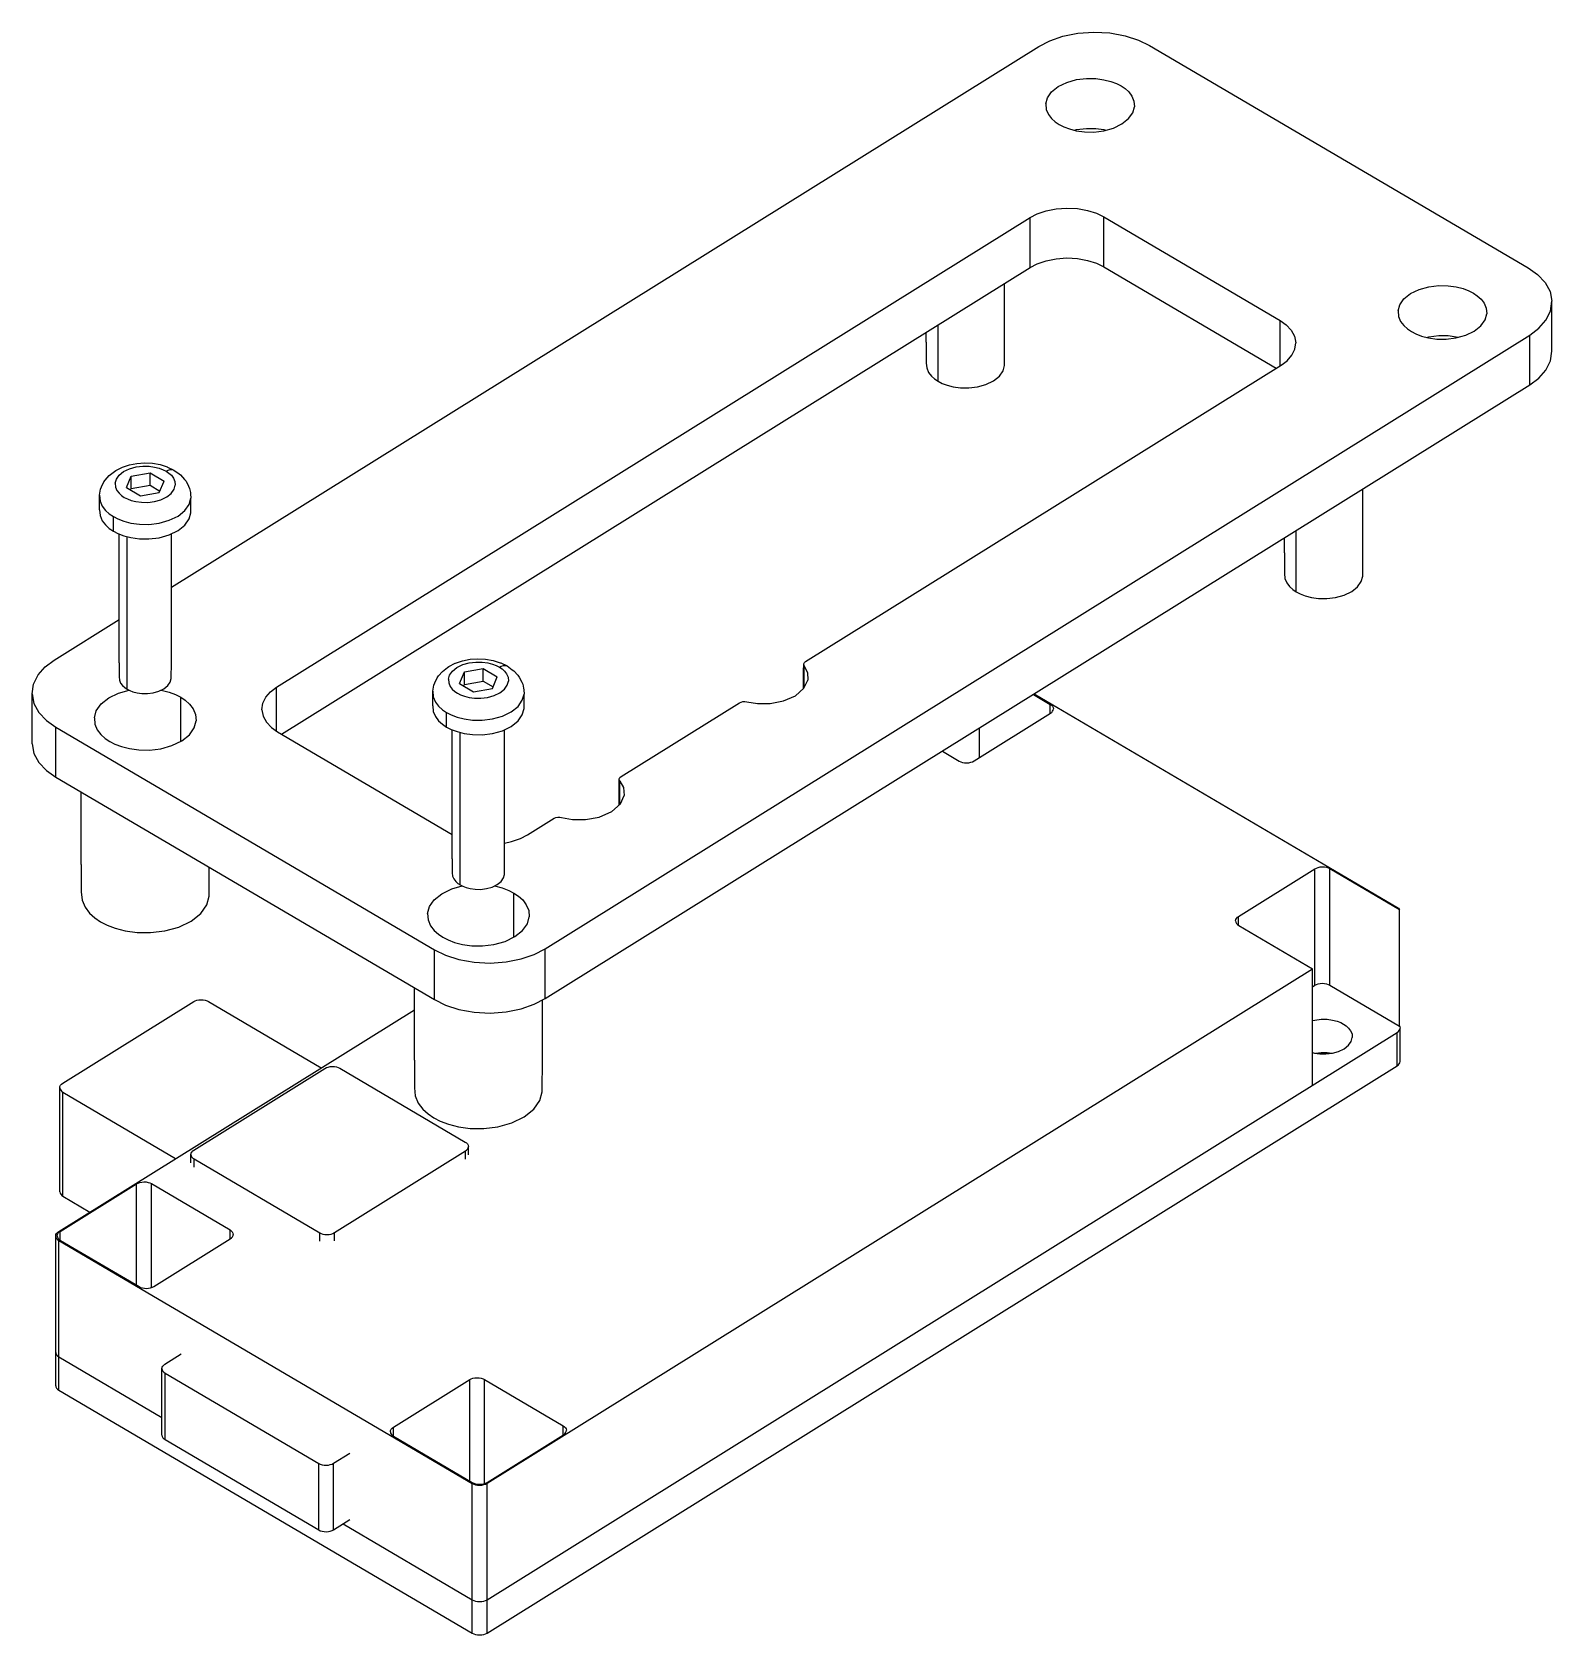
# Model space of a CAD drawing. Header units: millimetres. Extents: x -22.9 to 35.3, y -9.8 to 51.6.
import ezdxf

# ---------------------------------------------------------------- set-up
doc = ezdxf.new("R2010")
doc.units = ezdxf.units.MM
doc.layers.add('VISIBLE', color=7, linetype='Continuous')

msp = doc.modelspace()

# ---------------------------------------------------------------- linework, layer by layer
at = {"layer": 'VISIBLE'}
for p, q in [((16.581, 51.428), (17.155, 51.544)), ((17.155, 51.544), (17.769, 51.588)), ((17.769, 51.588), (18.384, 51.555)), ((18.384, 51.555), (18.964, 51.45)), ((-17.547, 30.346), (15.66, 51.038)), ((15.66, 51.038), (16.077, 51.254)), ((16.077, 51.254), (16.581, 51.428)), ((18.964, 51.45), (19.476, 51.284)), ((19.476, 51.284), (19.903, 51.075)), ((19.903, 51.075), (34.393, 42.558)), ((16.734, 49.663), (17.105, 49.767)), ((17.105, 49.767), (17.484, 49.812)), ((17.484, 49.812), (17.84, 49.807)), ((17.84, 49.807), (18.154, 49.764)), ((18.154, 49.764), (18.42, 49.696)), ((18.42, 49.696), (18.636, 49.614)), ((15.991, 49.072), (16.151, 49.3)), ((16.151, 49.3), (16.405, 49.504)), ((16.405, 49.504), (16.734, 49.663)), ((18.636, 49.614), (18.809, 49.525)), ((18.809, 49.525), (18.96, 49.423)), ((18.96, 49.423), (19.103, 49.295)), ((19.103, 49.295), (19.223, 49.136)), ((19.223, 49.136), (19.303, 48.947)), ((15.927, 48.842), (15.991, 49.072)), ((15.927, 48.842), (15.945, 48.627)), ((15.945, 48.627), (16.025, 48.438)), ((19.098, 48.274), (19.258, 48.502)), ((19.258, 48.502), (19.322, 48.732)), ((19.303, 48.947), (19.322, 48.732)), ((16.025, 48.438), (16.146, 48.279)), ((16.146, 48.279), (16.288, 48.151)), ((16.288, 48.151), (16.44, 48.049)), ((16.44, 48.049), (16.612, 47.96)), ((16.612, 47.96), (16.829, 47.878)), ((16.829, 47.878), (17.094, 47.809)), ((17.013, 47.83), (17.105, 47.856)), ((17.105, 47.856), (17.484, 47.902)), ((17.484, 47.902), (17.84, 47.897)), ((17.84, 47.897), (18.154, 47.854)), ((18.143, 47.807), (18.515, 47.911)), ((18.154, 47.854), (18.236, 47.833)), ((18.515, 47.911), (18.844, 48.07)), ((18.844, 48.07), (19.098, 48.274)), ((17.094, 47.809), (17.408, 47.766)), ((17.408, 47.766), (17.764, 47.762)), ((17.764, 47.762), (18.143, 47.807)), ((15.937, 44.747), (16.32, 44.824)), ((16.32, 44.824), (16.729, 44.854)), ((16.729, 44.854), (17.139, 44.832)), ((17.139, 44.832), (17.526, 44.761)), ((-13.52, 26.514), (15.324, 44.487)), ((15.324, 44.487), (15.601, 44.631)), ((15.324, 42.576), (15.324, 44.487)), ((15.601, 44.631), (15.937, 44.747)), ((17.526, 44.761), (17.867, 44.651)), ((17.867, 44.651), (18.152, 44.512)), ((18.152, 42.601), (18.152, 44.512)), ((18.152, 44.512), (24.895, 40.548)), ((-13.336, 24.718), (15.324, 42.576)), ((15.324, 42.576), (15.601, 42.72)), ((15.601, 42.72), (15.937, 42.837)), ((15.937, 42.837), (16.32, 42.914)), ((16.32, 42.914), (16.729, 42.943)), ((16.729, 42.943), (17.139, 42.921)), ((17.139, 42.921), (17.526, 42.851)), ((17.526, 42.851), (17.867, 42.74)), ((17.867, 42.74), (18.152, 42.601)), ((18.152, 42.601), (24.752, 38.722)), ((34.393, 42.558), (34.75, 42.306)), ((14.351, 39.745), (14.351, 41.97)), ((29.891, 41.577), (30.22, 41.737)), ((30.22, 41.737), (30.592, 41.84)), ((30.592, 41.84), (30.97, 41.885)), ((30.97, 41.885), (31.326, 41.881)), ((31.326, 41.881), (31.641, 41.838)), ((31.641, 41.838), (31.906, 41.769)), ((31.906, 41.769), (32.122, 41.687)), ((34.75, 42.306), (35.039, 42.001)), ((35.039, 42.001), (35.23, 41.654)), ((29.413, 40.915), (29.477, 41.145)), ((29.477, 41.145), (29.637, 41.373)), ((29.637, 41.373), (29.891, 41.577)), ((32.122, 41.687), (32.295, 41.598)), ((32.295, 41.598), (32.446, 41.496)), ((32.446, 41.496), (32.589, 41.368)), ((32.589, 41.368), (32.709, 41.209)), ((32.709, 41.209), (32.79, 41.021)), ((35.23, 41.654), (35.303, 41.282)), ((35.248, 40.91), (35.303, 41.282)), ((35.303, 39.372), (35.303, 41.282)), ((24.895, 38.811), (24.895, 40.548)), ((24.895, 40.548), (25.133, 40.38)), ((29.413, 40.915), (29.431, 40.7)), ((29.431, 40.7), (29.511, 40.511)), ((29.511, 40.511), (29.632, 40.352)), ((32.584, 40.347), (32.744, 40.575)), ((32.744, 40.575), (32.808, 40.805)), ((32.79, 41.021), (32.808, 40.805)), ((34.8, 40.249), (35.073, 40.559)), ((35.073, 40.559), (35.248, 40.91)), ((-3.237, 16.504), (34.455, 39.991)), ((11.351, 39.719), (11.351, 40.101)), ((11.806, 38.221), (11.806, 40.384)), ((25.133, 40.38), (25.325, 40.177)), ((25.325, 40.177), (25.453, 39.945)), ((25.453, 39.945), (25.501, 39.698)), ((29.632, 40.352), (29.775, 40.224)), ((29.775, 40.224), (29.926, 40.122)), ((29.926, 40.122), (30.098, 40.034)), ((30.098, 40.034), (30.315, 39.951)), ((30.315, 39.951), (30.58, 39.883)), ((30.499, 39.904), (30.592, 39.929)), ((30.58, 39.883), (30.895, 39.84)), ((30.592, 39.929), (30.97, 39.975)), ((30.97, 39.975), (31.326, 39.97)), ((31.25, 39.835), (31.629, 39.88)), ((31.326, 39.97), (31.641, 39.927)), ((31.629, 39.88), (32.001, 39.984)), ((31.641, 39.927), (31.722, 39.906)), ((32.001, 39.984), (32.33, 40.143)), ((32.33, 40.143), (32.584, 40.347)), ((34.455, 39.991), (34.8, 40.249)), ((34.455, 38.08), (34.455, 39.991)), ((11.351, 39.719), (11.353, 38.921)), ((14.349, 38.824), (14.351, 39.745)), ((25.348, 39.216), (25.465, 39.449)), ((25.465, 39.449), (25.501, 39.698)), ((25.465, 39.449), (25.501, 39.698)), ((30.895, 39.84), (31.25, 39.835)), ((35.248, 38.999), (35.303, 39.372)), ((6.727, 27.491), (24.936, 38.837)), ((11.353, 38.921), (11.369, 38.731)), ((11.369, 38.731), (11.44, 38.564)), ((14.292, 38.621), (14.349, 38.824)), ((24.936, 38.837), (25.166, 39.009)), ((25.166, 39.009), (25.348, 39.216)), ((35.073, 38.649), (35.248, 38.999)), ((-3.237, 14.594), (34.455, 38.08)), ((11.44, 38.564), (11.547, 38.424)), ((11.547, 38.424), (11.672, 38.311)), ((11.672, 38.311), (11.806, 38.221)), ((11.806, 38.221), (11.958, 38.143)), ((11.958, 38.143), (12.149, 38.07)), ((12.149, 38.07), (12.383, 38.01)), ((13.309, 38.008), (13.637, 38.099)), ((13.637, 38.099), (13.927, 38.24)), ((13.927, 38.24), (14.151, 38.42)), ((14.151, 38.42), (14.292, 38.621)), ((34.455, 38.08), (34.8, 38.338)), ((34.8, 38.338), (35.073, 38.649)), ((12.383, 38.01), (12.661, 37.972)), ((12.661, 37.972), (12.975, 37.968)), ((12.975, 37.968), (13.309, 38.008)), ((-19.418, 34.933), (-19.155, 35.021)), ((-19.155, 35.021), (-18.868, 35.077)), ((-18.898, 34.942), (-18.642, 34.973)), ((-18.868, 35.077), (-18.569, 35.097)), ((-18.642, 34.973), (-18.401, 34.97)), ((-18.569, 35.097), (-18.269, 35.082)), ((-18.401, 34.97), (-18.188, 34.941)), ((-18.269, 35.082), (-17.98, 35.032)), ((-17.98, 35.032), (-17.713, 34.948)), ((-20.219, 34.178), (-20.127, 34.371)), ((-20.127, 34.371), (-20.075, 34.44)), ((-20.075, 34.44), (-19.927, 34.613)), ((-19.927, 34.613), (-19.726, 34.766)), ((-19.726, 34.766), (-19.676, 34.803)), ((-19.695, 34.317), (-19.652, 34.472)), ((-19.676, 34.803), (-19.44, 34.924)), ((-19.652, 34.472), (-19.544, 34.627)), ((-19.544, 34.627), (-19.372, 34.764)), ((-19.44, 34.924), (-19.418, 34.933)), ((-19.372, 34.764), (-19.149, 34.872)), ((-19.269, 34.156), (-19.085, 34.596)), ((-19.149, 34.872), (-18.898, 34.942)), ((-19.085, 34.596), (-18.363, 34.72)), ((-19.085, 34.118), (-19.085, 34.596)), ((-18.363, 34.242), (-18.363, 34.72)), ((-18.363, 34.72), (-17.825, 34.403)), ((-18.188, 34.941), (-18.009, 34.895)), ((-18.009, 34.895), (-17.862, 34.839)), ((-18.008, 33.963), (-17.825, 34.403)), ((-17.862, 34.839), (-17.746, 34.779)), ((-17.746, 34.779), (-17.67, 34.818)), ((-17.746, 34.779), (-17.67, 34.818)), ((-17.746, 34.779), (-17.67, 34.818)), ((-17.746, 34.779), (-17.643, 34.71)), ((-17.713, 34.948), (-17.691, 34.939)), ((-17.691, 34.939), (-17.45, 34.823)), ((-17.67, 34.818), (-17.592, 34.841)), ((-17.67, 34.818), (-17.592, 34.841)), ((-17.67, 34.818), (-17.592, 34.841)), ((-17.643, 34.71), (-17.547, 34.623)), ((-17.592, 34.841), (-17.517, 34.843)), ((-17.547, 34.623), (-17.465, 34.516)), ((-17.517, 34.843), (-17.45, 34.823)), ((-17.465, 34.516), (-17.411, 34.388)), ((-17.45, 34.823), (-17.251, 34.68)), ((-17.411, 34.388), (-17.398, 34.242)), ((-17.251, 34.68), (-17.193, 34.637)), ((-17.193, 34.637), (-17.037, 34.467)), ((-17.037, 34.467), (-16.985, 34.399)), ((-16.985, 34.399), (-16.884, 34.207)), ((-20.294, 33.858), (-20.255, 34.09)), ((-20.294, 33.301), (-20.294, 33.858)), ((-20.294, 33.858), (-20.275, 33.637)), ((-20.255, 34.09), (-20.219, 34.178)), ((-19.695, 34.317), (-19.683, 34.171)), ((-19.683, 34.171), (-19.629, 34.043)), ((-19.629, 34.043), (-19.547, 33.936)), ((-19.547, 33.936), (-19.45, 33.849)), ((-19.45, 33.849), (-19.348, 33.78)), ((-19.45, 33.849), (-19.348, 33.78)), ((-19.348, 33.78), (-19.231, 33.72)), ((-19.348, 33.78), (-19.231, 33.72)), ((-19.269, 34.156), (-18.73, 33.839)), ((-19.109, 34.062), (-19.085, 34.118)), ((-19.085, 34.118), (-18.363, 34.242)), ((-18.73, 33.839), (-18.008, 33.963)), ((-18.363, 34.242), (-17.985, 34.02)), ((-17.944, 33.687), (-17.722, 33.795)), ((-17.722, 33.795), (-17.55, 33.932)), ((-17.55, 33.932), (-17.442, 34.087)), ((-17.442, 34.087), (-17.398, 34.242)), ((-16.884, 34.207), (-16.848, 34.12)), ((-16.865, 33.508), (-16.799, 33.745)), ((-16.848, 34.12), (-16.818, 33.967)), ((-16.818, 33.967), (-16.81, 33.915)), ((-16.81, 33.915), (-16.799, 33.745)), ((-16.799, 33.188), (-16.799, 33.745)), ((28.062, 31.686), (28.062, 34.097)), ((-20.294, 33.301), (-20.275, 33.08)), ((-20.275, 33.637), (-20.193, 33.442)), ((-20.193, 33.442), (-20.069, 33.279)), ((-20.069, 33.279), (-19.922, 33.147)), ((-19.922, 33.147), (-19.766, 33.042)), ((-19.231, 33.72), (-19.085, 33.664)), ((-19.085, 33.664), (-18.906, 33.618)), ((-18.906, 33.618), (-18.693, 33.589)), ((-18.693, 33.589), (-18.452, 33.586)), ((-18.452, 33.586), (-18.196, 33.617)), ((-18.196, 33.617), (-17.944, 33.687)), ((-17.291, 33.064), (-17.03, 33.274)), ((-17.03, 33.274), (-16.865, 33.508)), ((-16.865, 32.951), (-16.799, 33.188)), ((-20.275, 33.08), (-20.193, 32.885)), ((-20.193, 32.885), (-20.069, 32.722)), ((-20.069, 32.722), (-19.922, 32.59)), ((-19.922, 32.59), (-19.766, 32.485)), ((-19.922, 32.59), (-19.766, 32.485)), ((-19.766, 32.485), (-19.766, 33.042)), ((-19.766, 33.042), (-19.589, 32.951)), ((-19.589, 32.951), (-19.366, 32.866)), ((-19.366, 32.866), (-19.093, 32.796)), ((-19.093, 32.796), (-18.769, 32.751)), ((-18.769, 32.751), (-18.403, 32.746)), ((-18.403, 32.746), (-18.013, 32.793)), ((-18.013, 32.793), (-17.63, 32.9)), ((-17.63, 32.9), (-17.291, 33.064)), ((-17.291, 32.507), (-17.03, 32.716)), ((-17.03, 32.716), (-16.865, 32.951)), ((-19.766, 32.485), (-19.589, 32.394)), ((-19.589, 32.394), (-19.366, 32.309)), ((-19.547, 27.446), (-19.547, 32.378)), ((-19.366, 32.309), (-19.093, 32.238)), ((-19.244, 26.442), (-19.244, 32.277)), ((-19.093, 32.238), (-18.769, 32.194)), ((-18.769, 32.194), (-18.403, 32.189)), ((-18.403, 32.189), (-18.013, 32.236)), ((-18.013, 32.236), (-17.63, 32.342)), ((-17.63, 32.342), (-17.291, 32.507)), ((-17.547, 27.464), (-17.547, 32.383)), ((25.062, 31.66), (25.062, 32.228)), ((25.517, 30.162), (25.517, 32.511)), ((25.062, 31.66), (25.064, 30.862)), ((28.06, 30.765), (28.062, 31.686)), ((25.064, 30.862), (25.081, 30.672)), ((28.003, 30.562), (28.06, 30.765)), ((25.081, 30.672), (25.151, 30.505)), ((25.151, 30.505), (25.258, 30.365)), ((25.258, 30.365), (25.384, 30.252)), ((25.384, 30.252), (25.517, 30.162)), ((25.517, 30.162), (25.669, 30.084)), ((25.669, 30.084), (25.86, 30.011)), ((27.348, 30.04), (27.638, 30.181)), ((27.638, 30.181), (27.862, 30.361)), ((27.862, 30.361), (28.003, 30.562)), ((25.86, 30.011), (26.094, 29.951)), ((26.094, 29.951), (26.372, 29.913)), ((26.372, 29.913), (26.686, 29.909)), ((26.686, 29.909), (27.02, 29.949)), ((27.02, 29.949), (27.348, 30.04)), ((-22.031, 27.551), (-19.547, 29.099)), ((-22.65, 26.983), (-22.376, 27.293)), ((-22.376, 27.293), (-22.031, 27.551)), ((-19.547, 27.446), (-19.545, 26.908)), ((-17.548, 26.844), (-17.547, 27.464)), ((-7.32, 26.943), (-7.173, 27.117)), ((-7.173, 27.117), (-6.972, 27.269)), ((-6.972, 27.269), (-6.922, 27.307)), ((-6.922, 27.307), (-6.686, 27.427)), ((-6.897, 26.976), (-6.789, 27.13)), ((-6.789, 27.13), (-6.617, 27.268)), ((-6.686, 27.427), (-6.663, 27.436)), ((-6.663, 27.436), (-6.4, 27.525)), ((-6.617, 27.268), (-6.395, 27.376)), ((-6.514, 26.659), (-6.331, 27.099)), ((-6.4, 27.525), (-6.114, 27.58)), ((-6.395, 27.376), (-6.143, 27.446)), ((-6.331, 27.099), (-5.609, 27.223)), ((-6.331, 26.622), (-6.331, 27.099)), ((-6.143, 27.446), (-5.887, 27.476)), ((-6.114, 27.58), (-5.815, 27.6)), ((-5.887, 27.476), (-5.646, 27.473)), ((-5.815, 27.6), (-5.515, 27.585)), ((-5.646, 27.473), (-5.434, 27.444)), ((-5.609, 26.746), (-5.609, 27.223)), ((-5.609, 27.223), (-5.07, 26.907)), ((-5.515, 27.585), (-5.226, 27.535)), ((-5.434, 27.444), (-5.254, 27.398)), ((-5.254, 27.398), (-5.108, 27.342)), ((-5.226, 27.535), (-4.958, 27.451)), ((-5.108, 27.342), (-4.991, 27.282)), ((-4.991, 27.282), (-4.915, 27.321)), ((-4.991, 27.282), (-4.915, 27.321)), ((-4.991, 27.282), (-4.915, 27.321)), ((-4.991, 27.282), (-4.889, 27.213)), ((-4.958, 27.451), (-4.937, 27.443)), ((-4.937, 27.443), (-4.695, 27.326)), ((-4.915, 27.321), (-4.837, 27.344)), ((-4.915, 27.321), (-4.837, 27.344)), ((-4.915, 27.321), (-4.837, 27.344)), ((-4.889, 27.213), (-4.792, 27.126)), ((-4.837, 27.344), (-4.762, 27.347)), ((-4.792, 27.126), (-4.711, 27.019)), ((-4.762, 27.347), (-4.695, 27.326)), ((-4.711, 27.019), (-4.656, 26.891)), ((-4.695, 27.326), (-4.496, 27.184)), ((-4.496, 27.184), (-4.438, 27.141)), ((-4.438, 27.141), (-4.282, 26.97)), ((6.658, 27.155), (6.659, 27.366)), ((6.658, 26.466), (6.658, 27.155)), ((6.659, 27.366), (6.66, 27.412)), ((6.659, 27.366), (6.678, 27.324)), ((6.66, 27.412), (6.685, 27.455)), ((6.678, 26.499), (6.678, 27.324)), ((6.678, 27.324), (6.801, 27.078)), ((6.685, 27.455), (6.727, 27.491)), ((6.801, 27.078), (6.812, 26.784)), ((-22.879, 26.26), (-22.824, 26.632)), ((-22.824, 26.632), (-22.65, 26.983)), ((-19.568, 26.289), (-19.165, 26.401)), ((-19.545, 26.908), (-19.535, 26.782)), ((-19.535, 26.782), (-19.487, 26.67)), ((-19.487, 26.67), (-19.417, 26.577)), ((-19.417, 26.577), (-19.333, 26.502)), ((-19.333, 26.502), (-19.244, 26.442)), ((-19.244, 26.442), (-19.142, 26.39)), ((-19.142, 26.39), (-19.015, 26.341)), ((-18.023, 26.36), (-17.829, 26.454)), ((-17.934, 26.404), (-17.634, 26.327)), ((-17.829, 26.454), (-17.68, 26.574)), ((-17.68, 26.574), (-17.586, 26.708)), ((-17.586, 26.708), (-17.548, 26.844)), ((-13.75, 26.342), (-13.52, 26.514)), ((-13.52, 24.831), (-13.52, 26.514)), ((-7.54, 26.362), (-7.501, 26.593)), ((-7.501, 26.593), (-7.465, 26.681)), ((-7.465, 26.681), (-7.373, 26.875)), ((-7.373, 26.875), (-7.32, 26.943)), ((-6.941, 26.82), (-6.897, 26.976)), ((-6.941, 26.82), (-6.928, 26.674)), ((-6.928, 26.674), (-6.874, 26.546)), ((-6.874, 26.546), (-6.792, 26.439)), ((-6.792, 26.439), (-6.696, 26.352)), ((-6.514, 26.659), (-5.976, 26.342)), ((-6.354, 26.565), (-6.331, 26.622)), ((-6.331, 26.622), (-5.609, 26.746)), ((-5.976, 26.342), (-5.254, 26.466)), ((-5.609, 26.746), (-5.23, 26.523)), ((-5.254, 26.466), (-5.07, 26.907)), ((-4.967, 26.298), (-4.795, 26.436)), ((-4.795, 26.436), (-4.687, 26.59)), ((-4.687, 26.59), (-4.644, 26.746)), ((-4.656, 26.891), (-4.644, 26.746)), ((-4.282, 26.97), (-4.231, 26.903)), ((-4.231, 26.903), (-4.129, 26.71)), ((-4.129, 26.71), (-4.093, 26.623)), ((-4.093, 26.623), (-4.064, 26.47)), ((-4.064, 26.47), (-4.055, 26.418)), ((-4.055, 26.418), (-4.045, 26.249)), ((6.344, 26.189), (6.665, 26.472)), ((6.665, 26.472), (6.812, 26.784)), ((-22.879, 24.349), (-22.879, 26.26)), ((-22.879, 26.26), (-22.806, 25.888)), ((-22.806, 25.888), (-22.615, 25.541)), ((-20.42, 25.611), (-20.237, 25.872)), ((-20.237, 25.872), (-19.946, 26.106)), ((-19.946, 26.106), (-19.568, 26.289)), ((-19.015, 26.341), (-18.859, 26.301)), ((-18.859, 26.301), (-18.674, 26.276)), ((-18.674, 26.276), (-18.464, 26.273)), ((-18.464, 26.273), (-18.242, 26.3)), ((-18.242, 26.3), (-18.023, 26.36)), ((-17.634, 26.327), (-17.386, 26.232)), ((-17.386, 26.232), (-17.188, 26.13)), ((-17.188, 24.442), (-17.188, 26.13)), ((-17.188, 26.13), (-17.015, 26.014)), ((-17.015, 26.014), (-16.851, 25.866)), ((-16.851, 25.866), (-16.713, 25.684)), ((-14.085, 25.653), (-14.049, 25.901)), ((-14.049, 25.901), (-13.932, 26.135)), ((-13.932, 26.135), (-13.75, 26.342)), ((-7.54, 25.804), (-7.54, 26.362)), ((-7.54, 26.362), (-7.521, 26.14)), ((-7.54, 25.804), (-7.521, 25.583)), ((-7.521, 26.14), (-7.438, 25.946)), ((-7.438, 25.946), (-7.314, 25.782)), ((-7.314, 25.782), (-7.167, 25.65)), ((-6.696, 26.352), (-6.593, 26.284)), ((-6.696, 26.352), (-6.593, 26.284)), ((-6.593, 26.284), (-6.477, 26.224)), ((-6.593, 26.284), (-6.477, 26.224)), ((-6.477, 26.224), (-6.33, 26.168)), ((-6.33, 26.168), (-6.151, 26.122)), ((-6.151, 26.122), (-5.938, 26.092)), ((-5.938, 26.092), (-5.698, 26.089)), ((-5.698, 26.089), (-5.441, 26.12)), ((-5.441, 26.12), (-5.19, 26.19)), ((-5.19, 26.19), (-4.967, 26.298)), ((-5.19, 26.19), (-4.967, 26.298)), ((-4.537, 25.567), (-4.275, 25.777)), ((-4.275, 25.777), (-4.111, 26.012)), ((-4.111, 26.012), (-4.045, 26.249)), ((-4.045, 25.692), (-4.045, 26.249)), ((-0.334, 23.09), (4.206, 25.919)), ((4.206, 25.919), (4.263, 25.946)), ((4.263, 25.946), (4.334, 25.962)), ((4.334, 25.962), (4.41, 25.965)), ((4.41, 25.965), (4.48, 25.954)), ((4.48, 25.954), (4.89, 25.887)), ((4.89, 25.887), (5.375, 25.889)), ((5.375, 25.889), (5.887, 25.987)), ((5.887, 25.987), (6.344, 26.189)), ((15.451, 26.238), (16.099, 25.857)), ((15.479, 26.256), (29.366, 18.093)), ((16.099, 25.51), (16.099, 25.857)), ((16.099, 25.857), (16.147, 25.824)), ((16.147, 25.824), (16.185, 25.783)), ((16.185, 25.783), (16.211, 25.737)), ((-22.615, 25.541), (-22.326, 25.236)), ((-22.326, 25.236), (-21.969, 24.984)), ((-20.494, 25.347), (-20.42, 25.611)), ((-20.494, 25.347), (-20.473, 25.1)), ((-16.713, 25.684), (-16.621, 25.468)), ((-16.673, 24.957), (-16.6, 25.221)), ((-16.621, 25.468), (-16.6, 25.221)), ((-14.085, 25.653), (-14.037, 25.405)), ((-14.037, 25.405), (-13.909, 25.173)), ((-13.909, 25.173), (-13.717, 24.97)), ((-7.521, 25.583), (-7.438, 25.388)), ((-7.438, 25.388), (-7.314, 25.225)), ((-7.314, 25.225), (-7.167, 25.093)), ((-7.167, 25.65), (-7.011, 25.545)), ((-7.011, 24.988), (-7.011, 25.545)), ((-7.011, 25.545), (-6.834, 25.454)), ((-6.834, 25.454), (-6.611, 25.369)), ((-6.611, 25.369), (-6.338, 25.299)), ((-6.338, 25.299), (-6.014, 25.255)), ((-6.014, 25.255), (-5.648, 25.25)), ((-5.648, 25.25), (-5.258, 25.297)), ((-5.258, 25.297), (-4.876, 25.403)), ((-4.876, 25.403), (-4.537, 25.567)), ((-4.537, 25.01), (-4.275, 25.22)), ((-4.275, 25.22), (-4.111, 25.454)), ((-4.111, 25.454), (-4.045, 25.692)), ((13.181, 23.691), (16.108, 25.515)), ((16.108, 25.515), (16.153, 25.549)), ((16.153, 25.549), (16.19, 25.591)), ((16.153, 25.549), (16.19, 25.591)), ((16.19, 25.591), (16.213, 25.637)), ((16.19, 25.591), (16.213, 25.637)), ((16.211, 25.737), (16.221, 25.687)), ((16.213, 25.637), (16.221, 25.687)), ((16.213, 25.637), (16.221, 25.687)), ((-21.969, 23.073), (-21.969, 24.984)), ((-21.969, 24.984), (-7.479, 16.467)), ((-20.473, 25.1), (-20.381, 24.883)), ((-20.381, 24.883), (-20.243, 24.701)), ((-20.243, 24.701), (-20.079, 24.554)), ((-20.079, 24.554), (-19.905, 24.437)), ((-17.148, 24.462), (-16.857, 24.695)), ((-16.857, 24.695), (-16.673, 24.957)), ((-13.717, 24.97), (-13.479, 24.802)), ((-13.479, 24.802), (-6.792, 20.872)), ((-7.167, 25.093), (-7.011, 24.988)), ((-7.167, 25.093), (-7.011, 24.988)), ((-7.011, 24.988), (-6.834, 24.897)), ((-6.834, 24.897), (-6.611, 24.812)), ((-6.792, 19.949), (-6.792, 24.881)), ((-6.611, 24.812), (-6.338, 24.742)), ((-6.489, 18.945), (-6.489, 24.78)), ((-6.338, 24.742), (-6.014, 24.697)), ((-6.014, 24.697), (-5.648, 24.692)), ((-5.648, 24.692), (-5.258, 24.739)), ((-5.258, 24.739), (-4.876, 24.846)), ((-4.876, 24.846), (-4.537, 25.01)), ((-4.792, 19.967), (-4.792, 24.886)), ((13.388, 23.82), (13.388, 24.953)), ((-22.879, 24.349), (-22.806, 23.978)), ((-22.806, 23.978), (-22.615, 23.63)), ((-19.905, 24.437), (-19.708, 24.336)), ((-19.708, 24.336), (-19.459, 24.241)), ((-19.459, 24.241), (-19.155, 24.163)), ((-19.155, 24.163), (-18.794, 24.113)), ((-18.794, 24.113), (-18.386, 24.108)), ((-18.386, 24.108), (-17.952, 24.16)), ((-17.952, 24.16), (-17.525, 24.278)), ((-17.525, 24.278), (-17.148, 24.462)), ((11.967, 24.068), (12.616, 23.686)), ((-22.615, 23.63), (-22.326, 23.325)), ((-22.326, 23.325), (-21.969, 23.073)), ((12.616, 23.686), (12.673, 23.659)), ((12.673, 23.659), (12.741, 23.637)), ((12.673, 23.659), (12.741, 23.637)), ((12.741, 23.637), (12.818, 23.622)), ((12.741, 23.637), (12.818, 23.622)), ((12.818, 23.622), (12.9, 23.618)), ((12.818, 23.622), (12.9, 23.618)), ((12.9, 23.618), (12.982, 23.624)), ((12.982, 23.624), (13.059, 23.639)), ((13.059, 23.639), (13.126, 23.663)), ((13.126, 23.663), (13.181, 23.691)), ((-21.969, 23.073), (-7.479, 14.556)), ((-0.402, 23.009), (-0.378, 23.054)), ((-0.402, 22.962), (-0.402, 23.009)), ((-0.402, 22.724), (-0.402, 22.962)), ((-0.402, 22.962), (-0.38, 22.919)), ((-0.402, 22.007), (-0.402, 22.724)), ((-0.38, 22.027), (-0.38, 22.919)), ((-0.38, 22.919), (-0.242, 22.671)), ((-0.378, 23.054), (-0.334, 23.09)), ((-20.997, 22.038), (-20.995, 22.501)), ((-0.359, 22.046), (-0.216, 22.37)), ((-0.242, 22.671), (-0.216, 22.37)), ((-20.997, 19.729), (-20.997, 22.038)), ((-3.908, 20.864), (-2.889, 21.498)), ((-2.889, 21.498), (-2.83, 21.525)), ((-2.83, 21.525), (-2.757, 21.541)), ((-2.757, 21.541), (-2.679, 21.543)), ((-2.679, 21.543), (-2.607, 21.531)), ((-2.607, 21.531), (-2.194, 21.454)), ((-1.696, 21.448), (-1.165, 21.543)), ((-1.165, 21.543), (-0.689, 21.752)), ((-0.689, 21.752), (-0.359, 22.046)), ((-4.185, 20.72), (-3.908, 20.864)), ((-2.194, 21.454), (-1.696, 21.448)), ((-4.792, 20.549), (-4.521, 20.603)), ((-4.521, 20.603), (-4.185, 20.72)), ((-20.997, 19.729), (-20.993, 18.676)), ((-6.792, 19.949), (-6.791, 19.411)), ((-4.794, 19.347), (-4.792, 19.967)), ((26.431, 19.632), (26.513, 19.637)), ((26.513, 19.637), (26.595, 19.633)), ((26.513, 19.637), (26.595, 19.633)), ((26.595, 19.633), (26.672, 19.619)), ((26.595, 19.633), (26.672, 19.619)), ((-16.1, 18.518), (-16.097, 19.622)), ((-6.791, 19.411), (-6.78, 19.285)), ((-6.78, 19.285), (-6.733, 19.174)), ((-6.733, 19.174), (-6.662, 19.08)), ((-6.662, 19.08), (-6.578, 19.005)), ((-5.075, 18.958), (-4.925, 19.077)), ((-4.925, 19.077), (-4.831, 19.211)), ((-4.831, 19.211), (-4.794, 19.347)), ((23.306, 17.741), (26.232, 19.564)), ((26.232, 19.564), (26.287, 19.593)), ((26.232, 15.106), (26.232, 19.564)), ((26.287, 19.593), (26.355, 19.616)), ((26.355, 19.616), (26.431, 19.632)), ((26.672, 19.619), (26.741, 19.597)), ((26.741, 19.597), (26.798, 19.569)), ((26.798, 15.111), (26.798, 19.569)), ((26.798, 19.569), (29.463, 18.002)), ((-20.993, 18.676), (-20.967, 18.366)), ((-16.193, 18.186), (-16.1, 18.518)), ((-7.482, 18.376), (-7.191, 18.609)), ((-7.191, 18.609), (-6.814, 18.792)), ((-6.814, 18.792), (-6.41, 18.905)), ((-6.578, 19.005), (-6.489, 18.945)), ((-6.489, 18.945), (-6.388, 18.893)), ((-6.388, 18.893), (-6.26, 18.844)), ((-6.26, 18.844), (-6.104, 18.804)), ((-6.104, 18.804), (-5.919, 18.779)), ((-5.919, 18.779), (-5.71, 18.776)), ((-5.71, 18.776), (-5.487, 18.803)), ((-5.487, 18.803), (-5.268, 18.864)), ((-5.268, 18.864), (-5.075, 18.958)), ((-5.179, 18.907), (-4.88, 18.83)), ((-4.88, 18.83), (-4.631, 18.735)), ((-4.631, 18.735), (-4.434, 18.634)), ((-4.434, 16.945), (-4.434, 18.634)), ((-4.434, 18.634), (-4.26, 18.517)), ((-4.26, 18.517), (-4.096, 18.37)), ((-20.967, 18.366), (-20.851, 18.093)), ((-20.851, 18.093), (-20.678, 17.865)), ((-20.678, 17.865), (-20.472, 17.68)), ((-16.789, 17.564), (-16.423, 17.857)), ((-16.423, 17.857), (-16.193, 18.186)), ((-7.739, 17.85), (-7.666, 18.114)), ((-7.739, 17.85), (-7.718, 17.603)), ((-7.666, 18.114), (-7.482, 18.376)), ((-4.096, 18.37), (-3.958, 18.188)), ((-3.958, 18.188), (-3.866, 17.971)), ((-3.866, 17.971), (-3.845, 17.724)), ((29.366, 18.093), (29.423, 18.051)), ((29.423, 18.051), (29.463, 18.002)), ((29.463, 13.544), (29.463, 18.002)), ((-20.472, 17.68), (-20.254, 17.533)), ((-20.254, 17.533), (-20.005, 17.405)), ((-20.005, 17.405), (-19.693, 17.286)), ((-19.693, 17.286), (-19.311, 17.188)), ((-19.311, 17.188), (-18.858, 17.126)), ((-18.345, 17.119), (-17.799, 17.185)), ((-17.799, 17.185), (-17.264, 17.334)), ((-17.264, 17.334), (-16.789, 17.564)), ((-7.718, 17.603), (-7.626, 17.386)), ((-7.626, 17.386), (-7.488, 17.205)), ((-7.488, 17.205), (-7.324, 17.057)), ((-4.393, 16.965), (-4.102, 17.199)), ((-4.102, 17.199), (-3.919, 17.46)), ((-3.919, 17.46), (-3.845, 17.724)), ((23.193, 17.568), (23.2, 17.618)), ((23.193, 17.568), (23.202, 17.519)), ((23.2, 17.618), (23.223, 17.665)), ((23.202, 17.519), (23.228, 17.473)), ((23.223, 17.665), (23.26, 17.706)), ((23.228, 17.473), (23.266, 17.432)), ((23.26, 17.706), (23.306, 17.741)), ((23.266, 17.432), (23.314, 17.398)), ((23.306, 17.404), (23.306, 17.741)), ((23.314, 17.398), (26.142, 15.736)), ((-18.858, 17.126), (-18.345, 17.119)), ((-7.324, 17.057), (-7.151, 16.94)), ((-7.151, 16.94), (-6.953, 16.839)), ((-6.953, 16.839), (-6.705, 16.744)), ((-6.705, 16.744), (-6.4, 16.666)), ((-6.4, 16.666), (-6.04, 16.616)), ((-6.04, 16.616), (-5.632, 16.611)), ((-5.632, 16.611), (-5.197, 16.663)), ((-5.197, 16.663), (-4.771, 16.782)), ((-4.771, 16.782), (-4.393, 16.965)), ((-7.479, 14.556), (-7.479, 16.467)), ((-7.479, 16.467), (-7.052, 16.258)), ((-7.052, 16.258), (-6.54, 16.093)), ((-6.54, 16.093), (-5.961, 15.987)), ((-5.961, 15.987), (-5.345, 15.954)), ((-5.345, 15.954), (-4.731, 15.998)), ((-4.731, 15.998), (-4.157, 16.114)), ((-4.157, 16.114), (-3.653, 16.288)), ((-3.653, 16.288), (-3.237, 16.504)), ((-3.237, 14.594), (-3.237, 16.504)), ((-5.461, -3.956), (26.142, 15.736)), ((26.142, 11.278), (26.142, 15.736)), ((-8.242, 14.541), (-8.241, 15.004)), ((26.142, 15.05), (26.232, 15.106)), ((26.232, 15.106), (26.287, 15.135)), ((26.287, 15.135), (26.355, 15.158)), ((26.355, 15.158), (26.431, 15.174)), ((26.431, 15.174), (26.513, 15.179)), ((26.513, 15.179), (26.595, 15.175)), ((26.595, 15.175), (26.672, 15.161)), ((26.672, 15.161), (26.741, 15.139)), ((26.741, 15.139), (26.798, 15.111)), ((26.798, 15.111), (29.463, 13.544)), ((-21.86, 5.683), (-8.242, 14.168)), ((-21.705, 11.352), (-16.689, 14.478)), ((-16.689, 14.478), (-16.634, 14.507)), ((-16.634, 14.507), (-16.566, 14.53)), ((-16.634, 14.507), (-16.566, 14.53)), ((-16.566, 14.53), (-16.49, 14.545)), ((-16.566, 14.53), (-16.49, 14.545)), ((-16.49, 14.545), (-16.408, 14.551)), ((-16.49, 14.545), (-16.408, 14.551)), ((-16.408, 14.551), (-16.326, 14.547)), ((-16.326, 14.547), (-16.249, 14.533)), ((-16.249, 14.533), (-16.18, 14.511)), ((-16.18, 14.511), (-16.124, 14.483)), ((-16.124, 14.483), (-11.808, 11.946)), ((-8.242, 12.233), (-8.242, 14.541)), ((-7.479, 14.556), (-7.052, 14.348)), ((-7.052, 14.348), (-6.54, 14.182)), ((-6.54, 14.182), (-5.961, 14.076)), ((-4.731, 14.087), (-4.157, 14.203)), ((-4.157, 14.203), (-3.653, 14.378)), ((-3.653, 14.378), (-3.237, 14.594)), ((-3.343, 12.276), (-3.343, 14.539)), ((-5.961, 14.076), (-5.345, 14.043)), ((-5.345, 14.043), (-4.731, 14.087)), ((26.142, 13.75), (26.227, 13.774)), ((26.227, 13.774), (26.472, 13.804)), ((26.472, 13.804), (26.702, 13.801)), ((26.702, 13.801), (26.905, 13.773)), ((26.905, 13.773), (27.077, 13.729)), ((27.077, 13.729), (27.217, 13.675)), ((27.217, 13.675), (27.329, 13.618)), ((27.329, 13.618), (27.427, 13.552)), ((27.427, 13.552), (27.519, 13.469)), ((29.46, 13.546), (29.478, 13.515)), ((29.46, 13.546), (29.478, 13.515)), ((29.463, 13.544), (29.463, 13.544)), ((29.478, 13.515), (29.487, 13.465)), ((29.478, 13.515), (29.487, 13.465)), ((-5.461, -8.414), (29.374, 13.293)), ((27.516, 12.808), (27.619, 12.956)), ((27.519, 13.469), (27.597, 13.366)), ((27.597, 13.366), (27.649, 13.244)), ((27.619, 12.956), (27.661, 13.105)), ((27.649, 13.244), (27.661, 13.105)), ((29.374, 13.293), (29.42, 13.327)), ((29.374, 12.019), (29.374, 13.293)), ((29.42, 13.327), (29.457, 13.369)), ((29.457, 13.369), (29.48, 13.415)), ((29.48, 13.415), (29.487, 13.465)), ((29.487, 12.191), (29.487, 13.465)), ((-3.346, 11.021), (-3.343, 12.276)), ((26.142, 12.528), (26.219, 12.508)), ((26.219, 12.508), (26.423, 12.48)), ((26.251, 12.503), (26.472, 12.53)), ((26.423, 12.48), (26.653, 12.477)), ((26.472, 12.53), (26.702, 12.527)), ((26.653, 12.477), (26.898, 12.506)), ((26.702, 12.527), (26.874, 12.503)), ((26.898, 12.506), (27.138, 12.573)), ((27.138, 12.573), (27.351, 12.676)), ((27.351, 12.676), (27.516, 12.808)), ((-16.684, 8.799), (-11.668, 11.924)), ((-11.668, 11.924), (-11.612, 11.953)), ((-11.612, 11.953), (-11.545, 11.976)), ((-11.612, 11.953), (-11.545, 11.976)), ((-11.545, 11.976), (-11.468, 11.992)), ((-11.545, 11.976), (-11.468, 11.992)), ((-11.468, 11.992), (-11.387, 11.998)), ((-11.468, 11.992), (-11.387, 11.998)), ((-11.387, 11.998), (-11.304, 11.993)), ((-11.304, 11.993), (-11.227, 11.979)), ((-11.227, 11.979), (-11.159, 11.957)), ((-11.159, 11.957), (-11.102, 11.929)), ((-11.102, 11.929), (-6.296, 9.104)), ((-8.242, 12.233), (-8.239, 11.179)), ((-5.461, -9.688), (29.374, 12.019)), ((29.374, 12.019), (29.42, 12.053)), ((29.42, 12.053), (29.457, 12.095)), ((29.457, 12.095), (29.48, 12.142)), ((29.48, 12.142), (29.487, 12.191)), ((-21.818, 11.18), (-21.811, 11.23)), ((-21.818, 7.199), (-21.818, 11.18)), ((-21.818, 11.18), (-21.809, 11.13)), ((-21.811, 11.23), (-21.788, 11.276)), ((-21.809, 11.13), (-21.783, 11.084)), ((-21.788, 11.276), (-21.751, 11.318)), ((-21.783, 11.084), (-21.745, 11.043)), ((-21.751, 11.318), (-21.705, 11.352)), ((-21.745, 11.043), (-21.697, 11.01)), ((-8.239, 11.179), (-8.212, 10.869)), ((-21.697, 7.029), (-21.697, 11.01)), ((-21.697, 11.01), (-17.382, 8.473)), ((-8.212, 10.869), (-8.097, 10.597)), ((-8.097, 10.597), (-7.923, 10.368)), ((-3.669, 10.361), (-3.438, 10.689)), ((-3.438, 10.689), (-3.346, 11.021)), ((-7.923, 10.368), (-7.717, 10.183)), ((-7.717, 10.183), (-7.499, 10.036)), ((-7.499, 10.036), (-7.251, 9.909)), ((-7.251, 9.909), (-6.939, 9.79)), ((-5.045, 9.688), (-4.509, 9.837)), ((-4.509, 9.837), (-4.035, 10.067)), ((-4.035, 10.067), (-3.669, 10.361)), ((-6.939, 9.79), (-6.556, 9.691)), ((-6.556, 9.691), (-6.103, 9.629)), ((-6.103, 9.629), (-5.59, 9.622)), ((-5.59, 9.622), (-5.045, 9.688)), ((-16.797, 8.626), (-16.79, 8.676)), ((-16.797, 8.308), (-16.797, 8.626)), ((-16.797, 8.626), (-16.787, 8.577)), ((-16.79, 8.676), (-16.766, 8.723)), ((-16.766, 8.723), (-16.73, 8.764)), ((-16.73, 8.764), (-16.684, 8.799)), ((-11.304, 5.636), (-6.288, 8.762)), ((-6.296, 9.104), (-6.248, 9.071)), ((-6.288, 8.762), (-6.242, 8.797)), ((-6.288, 8.444), (-6.288, 8.762)), ((-6.248, 9.071), (-6.21, 9.03)), ((-6.248, 9.071), (-6.21, 9.03)), ((-6.242, 8.797), (-6.205, 8.838)), ((-6.21, 9.03), (-6.184, 8.984)), ((-6.21, 9.03), (-6.184, 8.984)), ((-6.205, 8.838), (-6.182, 8.885)), ((-6.184, 8.984), (-6.174, 8.934)), ((-6.184, 8.984), (-6.174, 8.934)), ((-6.182, 8.885), (-6.174, 8.934)), ((-6.174, 8.616), (-6.174, 8.934)), ((-16.787, 8.577), (-16.762, 8.531)), ((-16.762, 8.531), (-16.723, 8.49)), ((-16.723, 8.49), (-16.676, 8.456)), ((-16.676, 8.138), (-16.676, 8.456)), ((-16.676, 8.456), (-11.869, 5.631)), ((-21.803, 5.683), (-18.877, 7.507)), ((-18.877, 7.507), (-18.822, 7.535)), ((-18.877, 3.626), (-18.877, 7.507)), ((-18.822, 7.535), (-18.754, 7.559)), ((-18.754, 7.559), (-18.678, 7.574)), ((-18.678, 7.574), (-18.596, 7.58)), ((-18.596, 7.58), (-18.514, 7.576)), ((-18.596, 7.58), (-18.514, 7.576)), ((-18.514, 7.576), (-18.437, 7.562)), ((-18.514, 7.576), (-18.437, 7.562)), ((-18.437, 7.562), (-18.368, 7.539)), ((-18.437, 7.562), (-18.368, 7.539)), ((-18.368, 7.539), (-18.312, 7.512)), ((-18.312, 3.533), (-18.312, 7.512)), ((-18.312, 7.512), (-15.299, 5.741)), ((-21.818, 7.199), (-21.809, 7.15)), ((-21.809, 7.15), (-21.783, 7.104)), ((-21.783, 7.104), (-21.745, 7.063)), ((-21.745, 7.063), (-21.697, 7.029)), ((-21.697, 7.029), (-20.669, 6.425)), ((-21.973, 5.511), (-21.966, 5.56)), ((-21.966, 5.56), (-21.942, 5.607)), ((-21.942, 5.607), (-21.906, 5.648)), ((-21.916, 5.511), (-21.909, 5.561)), ((-21.909, 5.561), (-21.886, 5.608)), ((-21.906, 5.648), (-21.86, 5.683)), ((-21.886, 5.608), (-21.849, 5.649)), ((-21.849, 5.649), (-21.803, 5.683)), ((-21.803, 5.347), (-21.803, 5.683)), ((-15.299, 5.393), (-15.299, 5.741)), ((-15.299, 5.741), (-15.251, 5.707)), ((-15.251, 5.707), (-15.213, 5.667)), ((-15.213, 5.667), (-15.187, 5.62)), ((-15.187, 5.62), (-15.177, 5.571)), ((-15.185, 5.521), (-15.177, 5.571)), ((-15.185, 5.521), (-15.177, 5.571)), ((-11.869, 5.313), (-11.869, 5.631)), ((-11.869, 5.631), (-11.813, 5.604)), ((-11.813, 5.604), (-11.744, 5.581)), ((-11.744, 5.581), (-11.667, 5.567)), ((-11.667, 5.567), (-11.585, 5.563)), ((-11.585, 5.563), (-11.503, 5.569)), ((-11.503, 5.569), (-11.427, 5.584)), ((-11.427, 5.584), (-11.359, 5.608)), ((-11.359, 5.608), (-11.304, 5.636)), ((-11.304, 5.318), (-11.304, 5.636)), ((-21.973, -0.221), (-21.973, 5.511)), ((-21.973, 5.511), (-21.963, 5.461)), ((-21.963, 5.461), (-21.938, 5.415)), ((-21.938, 5.415), (-21.899, 5.374)), ((-21.916, 5.511), (-21.907, 5.462)), ((-21.907, 5.462), (-21.881, 5.415)), ((-21.899, 5.374), (-21.852, 5.34)), ((-21.881, 5.415), (-21.843, 5.375)), ((-21.852, -0.391), (-21.852, 5.34)), ((-21.852, 5.34), (-6.027, -3.961)), ((-21.843, 5.375), (-21.795, 5.341)), ((-21.795, 5.341), (-18.782, 3.57)), ((-18.217, 3.575), (-15.29, 5.398)), ((-15.29, 5.398), (-15.244, 5.433)), ((-15.244, 5.433), (-15.208, 5.474)), ((-15.244, 5.433), (-15.208, 5.474)), ((-15.208, 5.474), (-15.185, 5.521)), ((-15.208, 5.474), (-15.185, 5.521)), ((-18.782, 3.57), (-18.725, 3.542)), ((-18.725, 3.542), (-18.657, 3.52)), ((-18.725, 3.542), (-18.657, 3.52)), ((-18.657, 3.52), (-18.58, 3.506)), ((-18.657, 3.52), (-18.58, 3.506)), ((-18.58, 3.506), (-18.498, 3.502)), ((-18.58, 3.506), (-18.498, 3.502)), ((-18.498, 3.502), (-18.416, 3.508)), ((-18.416, 3.508), (-18.339, 3.523)), ((-18.339, 3.523), (-18.272, 3.546)), ((-18.272, 3.546), (-18.217, 3.575)), ((-21.973, 1.053), (-21.963, 1.003)), ((-21.963, 1.003), (-21.938, 0.957)), ((-21.938, 0.957), (-21.899, 0.916)), ((-21.899, 0.916), (-21.852, 0.882)), ((-21.852, 0.882), (-17.907, -1.436)), ((-17.794, 0.604), (-17.167, 0.995)), ((-17.907, 0.432), (-17.9, 0.482)), ((-17.907, -2.115), (-17.907, 0.432)), ((-17.907, 0.432), (-17.898, 0.383)), ((-17.9, 0.482), (-17.877, 0.529)), ((-17.898, 0.383), (-17.872, 0.336)), ((-17.877, 0.529), (-17.84, 0.57)), ((-17.872, 0.336), (-17.834, 0.296)), ((-17.84, 0.57), (-17.794, 0.604)), ((-17.834, 0.296), (-17.786, 0.262)), ((-17.786, -2.285), (-17.786, 0.262)), ((-17.786, 0.262), (-11.904, -3.195)), ((-9.049, -1.813), (-6.123, 0.01)), ((-6.123, 0.01), (-6.067, 0.039)), ((-6.123, -3.871), (-6.123, 0.01)), ((-6.067, 0.039), (-6, 0.062)), ((-6, 0.062), (-5.923, 0.077)), ((-5.923, 0.077), (-5.841, 0.083)), ((-5.841, 0.083), (-5.759, 0.079)), ((-5.759, 0.079), (-5.682, 0.065)), ((-5.682, 0.065), (-5.614, 0.043)), ((-5.614, 0.043), (-5.557, 0.015)), ((-5.557, -3.964), (-5.557, 0.015)), ((-5.557, 0.015), (-2.544, -1.756)), ((-21.973, -0.221), (-21.963, -0.271)), ((-21.963, -0.271), (-21.938, -0.317)), ((-21.938, -0.317), (-21.899, -0.358)), ((-21.899, -0.358), (-21.852, -0.391)), ((-21.852, -0.391), (-6.027, -9.693)), ((-9.095, -1.848), (-9.049, -1.813)), ((-9.049, -2.15), (-9.049, -1.813)), ((-2.544, -2.103), (-2.544, -1.756)), ((-2.544, -1.756), (-2.496, -1.79)), ((-2.496, -1.79), (-2.458, -1.83)), ((-2.458, -1.83), (-2.432, -1.877)), ((-17.907, -2.115), (-17.898, -2.165)), ((-17.898, -2.165), (-17.872, -2.211)), ((-17.872, -2.211), (-17.834, -2.252)), ((-17.834, -2.252), (-17.786, -2.285)), ((-17.786, -2.285), (-11.904, -5.743)), ((-9.162, -1.986), (-9.154, -1.936)), ((-9.162, -1.986), (-9.152, -2.035)), ((-9.154, -1.936), (-9.131, -1.889)), ((-9.152, -2.035), (-9.127, -2.081)), ((-9.131, -1.889), (-9.095, -1.848)), ((-9.127, -2.081), (-9.088, -2.122)), ((-9.088, -2.122), (-9.04, -2.156)), ((-9.04, -2.156), (-6.028, -3.927)), ((-5.462, -3.922), (-2.536, -2.098)), ((-2.536, -2.098), (-2.49, -2.064)), ((-2.49, -2.064), (-2.453, -2.022)), ((-2.49, -2.064), (-2.453, -2.022)), ((-2.453, -2.022), (-2.43, -1.976)), ((-2.453, -2.022), (-2.43, -1.976)), ((-2.432, -1.877), (-2.423, -1.926)), ((-2.43, -1.976), (-2.423, -1.926)), ((-2.43, -1.976), (-2.423, -1.926)), ((-11.338, -3.19), (-10.711, -2.8)), ((-11.904, -5.743), (-11.904, -3.195)), ((-11.904, -3.195), (-11.847, -3.223)), ((-11.847, -3.223), (-11.779, -3.245)), ((-11.779, -3.245), (-11.701, -3.259)), ((-11.701, -3.259), (-11.619, -3.264)), ((-11.619, -3.264), (-11.537, -3.258)), ((-11.619, -3.264), (-11.537, -3.258)), ((-11.537, -3.258), (-11.461, -3.243)), ((-11.537, -3.258), (-11.461, -3.243)), ((-11.461, -3.243), (-11.394, -3.219)), ((-11.394, -3.219), (-11.338, -3.19)), ((-11.338, -5.738), (-11.338, -3.19)), ((-6.028, -3.927), (-5.971, -3.954)), ((-6.027, -9.693), (-6.027, -3.961)), ((-6.027, -3.961), (-5.97, -3.989)), ((-5.971, -3.954), (-5.902, -3.976)), ((-5.971, -3.954), (-5.902, -3.976)), ((-5.97, -3.989), (-5.902, -4.011)), ((-5.902, -3.976), (-5.825, -3.991)), ((-5.902, -3.976), (-5.825, -3.991)), ((-5.902, -4.011), (-5.824, -4.025)), ((-5.825, -3.991), (-5.743, -3.995)), ((-5.825, -3.991), (-5.743, -3.995)), ((-5.824, -4.025), (-5.742, -4.029)), ((-5.743, -3.995), (-5.661, -3.989)), ((-5.742, -4.029), (-5.66, -4.023)), ((-5.742, -4.029), (-5.66, -4.023)), ((-5.661, -3.989), (-5.585, -3.974)), ((-5.66, -4.023), (-5.584, -4.008)), ((-5.66, -4.023), (-5.584, -4.008)), ((-5.585, -3.974), (-5.517, -3.95)), ((-5.584, -4.008), (-5.517, -3.985)), ((-5.517, -3.95), (-5.462, -3.922)), ((-5.517, -3.985), (-5.461, -3.956)), ((-5.461, -9.688), (-5.461, -3.956)), ((-11.338, -5.738), (-10.711, -5.347)), ((-10.974, -5.511), (-6.027, -8.419)), ((-11.904, -5.743), (-11.847, -5.771)), ((-11.847, -5.771), (-11.779, -5.793)), ((-11.779, -5.793), (-11.701, -5.807)), ((-11.701, -5.807), (-11.619, -5.811)), ((-11.619, -5.811), (-11.537, -5.805)), ((-11.537, -5.805), (-11.461, -5.79)), ((-11.461, -5.79), (-11.394, -5.767)), ((-11.394, -5.767), (-11.338, -5.738)), ((-6.027, -8.419), (-5.97, -8.447)), ((-5.97, -8.447), (-5.902, -8.469)), ((-5.902, -8.469), (-5.824, -8.483)), ((-5.824, -8.483), (-5.742, -8.487)), ((-5.742, -8.487), (-5.66, -8.481)), ((-5.742, -8.487), (-5.66, -8.481)), ((-5.66, -8.481), (-5.584, -8.466)), ((-5.66, -8.481), (-5.584, -8.466)), ((-5.584, -8.466), (-5.517, -8.443)), ((-5.517, -8.443), (-5.461, -8.414)), ((-6.027, -9.693), (-5.97, -9.72)), ((-5.97, -9.72), (-5.902, -9.743)), ((-5.902, -9.743), (-5.824, -9.757)), ((-5.824, -9.757), (-5.742, -9.761)), ((-5.742, -9.761), (-5.66, -9.755)), ((-5.66, -9.755), (-5.584, -9.74)), ((-5.584, -9.74), (-5.517, -9.716)), ((-5.517, -9.716), (-5.461, -9.688))]:
    msp.add_line(p, q, dxfattribs=at)

doc.saveas('drawing.dxf')
